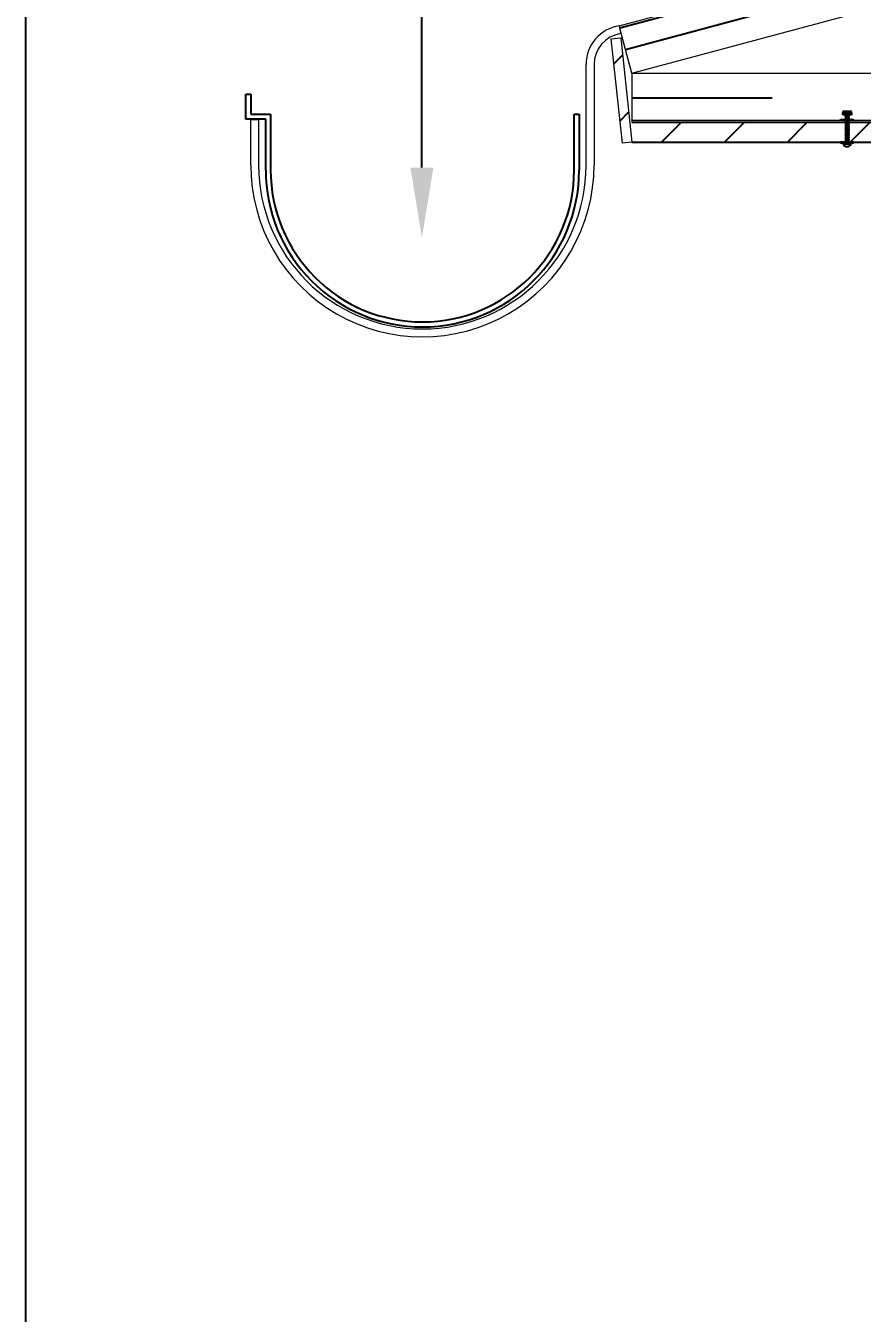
# Model space of a CAD drawing. Header units: millimetres. Extents: x 8674.86 to 8683.26, y 7174.65 to 7183.6.
# Drawn here: x 8674.864 to 8675.46, y 7178.226 to 7179.145 of the extents above; entities that cross this region are included whole.
import ezdxf
from ezdxf import colors
from ezdxf.entities.mleader import LeaderData, LeaderLine
from ezdxf.math import Vec2, Vec3

# ---------------------------------------------------------------- set-up
doc = ezdxf.new("R2010")
doc.units = ezdxf.units.MM
doc.linetypes.add('ACAD_ISO03W100', pattern=[30, 12, -18])
doc.layers.add('000-dwgLAB-Rectan.', color=251, linetype='Continuous', plot=False)
for name, color, linetype in [('0001-Text 1 30', 250, 'Continuous'), ('002_Medium_1 30', 252, 'Continuous'), ('003_Light_1 30', 253, 'Continuous')]:
    doc.layers.add(name, color=color, linetype=linetype)
doc.layers.add('001_Dark_1 30', color=250, linetype='Continuous', lineweight=0)
doc.styles.add('SS_40_notes!', font='calibri.ttf', dxfattribs={"height": 72})

msp = doc.modelspace()

# ---------------------------------------------------------------- hatches: boundary and pattern name
at = {"layer": '003_Light_1 30', "ltscale": 10}
h = msp.add_hatch(dxfattribs=at)
h.set_pattern_fill('ANSI31', color=256, scale=0.01)
h.set_pattern_definition([(45, (8670.605085, 7173.586227), (-0.02245064, 0.02245064), [])])
h.paths.add_polyline_path([(8675.33459, 7179.26094), (8675.3201, 7179.25706), (8675.34598, 7179.16046), (8675.36047, 7179.16435)])
h.paths.add_polyline_path([(8675.28812, 7179.136), (8675.28106, 7179.13524), (8675.28903, 7179.0609), (8675.29609, 7179.06166)])
h.paths.add_polyline_path([(8675.44499, 7179.06166), (8675.44499, 7179.06125), (8675.44646, 7179.06125), (8675.44646, 7179.06044), (8675.45255, 7179.06044, -0.666965), (8675.44669, 7179.06044), (8675.44646, 7179.06044), (8675.44646, 7179.06125), (8675.44499, 7179.06125), (8675.44499, 7179.06166), (8675.29609, 7179.06166), (8675.29457, 7179.07586), (8675.44834, 7179.07586), (8675.44844, 7179.07606), (8675.44844, 7179.07674), (8675.44824, 7179.07685), (8675.44818, 7179.07683), (8675.4482, 7179.07687), (8675.44824, 7179.07685), (8675.44844, 7179.07691), (8675.44844, 7179.07586), (8675.45047, 7179.07586), (8675.44844, 7179.07538), (8675.44844, 7179.0747), (8675.44818, 7179.07417), (8675.44844, 7179.07402), (8675.44844, 7179.07334), (8675.44818, 7179.0728), (8675.44844, 7179.07266), (8675.44844, 7179.07198), (8675.44818, 7179.07144), (8675.44844, 7179.0713), (8675.44844, 7179.07062), (8675.44818, 7179.07008), (8675.44844, 7179.06994), (8675.44844, 7179.06926), (8675.44818, 7179.06872), (8675.44844, 7179.06858), (8675.44844, 7179.0679), (8675.44818, 7179.06736), (8675.44844, 7179.06722), (8675.44844, 7179.06654), (8675.44818, 7179.066), (8675.44844, 7179.06586), (8675.44844, 7179.06518), (8675.44818, 7179.06464), (8675.44844, 7179.0645), (8675.44844, 7179.06382), (8675.44818, 7179.06328), (8675.44844, 7179.06314), (8675.44844, 7179.06246), (8675.44818, 7179.06192), (8675.44865, 7179.06166)])
h.paths.add_polyline_path([(8675.63432, 7179.06166), (8675.63432, 7179.06125), (8675.63579, 7179.06125), (8675.63579, 7179.06044), (8675.64189, 7179.06044, -0.666965), (8675.63602, 7179.06044), (8675.63579, 7179.06044), (8675.63579, 7179.06125), (8675.63432, 7179.06125), (8675.63432, 7179.06166), (8675.45425, 7179.06166), (8675.45425, 7179.06125), (8675.45279, 7179.06125), (8675.45279, 7179.06044), (8675.45255, 7179.06044, -0.666965), (8675.44669, 7179.06044), (8675.45279, 7179.06044), (8675.45279, 7179.06125), (8675.45425, 7179.06125), (8675.45425, 7179.06166), (8675.45092, 7179.06166), (8675.45092, 7179.06236), (8675.4513, 7179.0629), (8675.45092, 7179.06304), (8675.45092, 7179.06372), (8675.4513, 7179.06426), (8675.45092, 7179.06441), (8675.45092, 7179.06509), (8675.4513, 7179.06562), (8675.45092, 7179.06577), (8675.45092, 7179.06645), (8675.4513, 7179.06698), (8675.45092, 7179.06713), (8675.45092, 7179.06781), (8675.4513, 7179.06834), (8675.45092, 7179.06849), (8675.45092, 7179.06917), (8675.4513, 7179.0697), (8675.45092, 7179.06985), (8675.45092, 7179.07053), (8675.4513, 7179.07106), (8675.45092, 7179.07121), (8675.45092, 7179.07189), (8675.4513, 7179.07242), (8675.45092, 7179.07257), (8675.45092, 7179.07325), (8675.4513, 7179.07378), (8675.45092, 7179.07393), (8675.45092, 7179.07461), (8675.4513, 7179.07514), (8675.45092, 7179.07529), (8675.45092, 7179.07586), (8675.44925, 7179.07586), (8675.4513, 7179.0765), (8675.45092, 7179.07597), (8675.45092, 7179.07586), (8675.63768, 7179.07586), (8675.63777, 7179.07606), (8675.63777, 7179.07674), (8675.63758, 7179.07685), (8675.63752, 7179.07683), (8675.63754, 7179.07687), (8675.63758, 7179.07685), (8675.63777, 7179.07691), (8675.63777, 7179.07586), (8675.63981, 7179.07586), (8675.63777, 7179.07538), (8675.63777, 7179.0747), (8675.63752, 7179.07417), (8675.63777, 7179.07402), (8675.63777, 7179.07334), (8675.63752, 7179.0728), (8675.63777, 7179.07266), (8675.63777, 7179.07198), (8675.63752, 7179.07144), (8675.63777, 7179.0713), (8675.63777, 7179.07062), (8675.63752, 7179.07008), (8675.63777, 7179.06994), (8675.63777, 7179.06926), (8675.63752, 7179.06872), (8675.63777, 7179.06858), (8675.63777, 7179.0679), (8675.63752, 7179.06736), (8675.63777, 7179.06722), (8675.63777, 7179.06654), (8675.63752, 7179.066), (8675.63777, 7179.06586), (8675.63777, 7179.06518), (8675.63752, 7179.06464), (8675.63777, 7179.0645), (8675.63777, 7179.06382), (8675.63752, 7179.06328), (8675.63777, 7179.06314), (8675.63777, 7179.06246), (8675.63752, 7179.06192), (8675.63798, 7179.06166)])
h.paths.add_polyline_path([(8675.82366, 7179.06166), (8675.82366, 7179.06125), (8675.82512, 7179.06125), (8675.82512, 7179.06044), (8675.83122, 7179.06044, -0.666965), (8675.82536, 7179.06044), (8675.82512, 7179.06044), (8675.82512, 7179.06125), (8675.82366, 7179.06125), (8675.82366, 7179.06166), (8675.64358, 7179.06166), (8675.64358, 7179.06125), (8675.64212, 7179.06125), (8675.64212, 7179.06044), (8675.64189, 7179.06044, -0.666965), (8675.63602, 7179.06044), (8675.64212, 7179.06044), (8675.64212, 7179.06125), (8675.64358, 7179.06125), (8675.64358, 7179.06166), (8675.64025, 7179.06166), (8675.64025, 7179.06236), (8675.64063, 7179.0629), (8675.64025, 7179.06304), (8675.64025, 7179.06372), (8675.64063, 7179.06426), (8675.64025, 7179.06441), (8675.64025, 7179.06509), (8675.64063, 7179.06562), (8675.64025, 7179.06577), (8675.64025, 7179.06645), (8675.64063, 7179.06698), (8675.64025, 7179.06713), (8675.64025, 7179.06781), (8675.64063, 7179.06834), (8675.64025, 7179.06849), (8675.64025, 7179.06917), (8675.64063, 7179.0697), (8675.64025, 7179.06985), (8675.64025, 7179.07053), (8675.64063, 7179.07106), (8675.64025, 7179.07121), (8675.64025, 7179.07189), (8675.64063, 7179.07242), (8675.64025, 7179.07257), (8675.64025, 7179.07325), (8675.64063, 7179.07378), (8675.64025, 7179.07393), (8675.64025, 7179.07461), (8675.64063, 7179.07514), (8675.64025, 7179.07529), (8675.64025, 7179.07586), (8675.63859, 7179.07586), (8675.64063, 7179.0765), (8675.64025, 7179.07597), (8675.64025, 7179.07586), (8675.82701, 7179.07586), (8675.82711, 7179.07606), (8675.82711, 7179.07674), (8675.82691, 7179.07685), (8675.82685, 7179.07683), (8675.82687, 7179.07687), (8675.82691, 7179.07685), (8675.82711, 7179.07691), (8675.82711, 7179.07586), (8675.82914, 7179.07586), (8675.82711, 7179.07538), (8675.82711, 7179.0747), (8675.82685, 7179.07417), (8675.82711, 7179.07402), (8675.82711, 7179.07334), (8675.82685, 7179.0728), (8675.82711, 7179.07266), (8675.82711, 7179.07198), (8675.82685, 7179.07144), (8675.82711, 7179.0713), (8675.82711, 7179.07062), (8675.82685, 7179.07008), (8675.82711, 7179.06994), (8675.82711, 7179.06926), (8675.82685, 7179.06872), (8675.82711, 7179.06858), (8675.82711, 7179.0679), (8675.82685, 7179.06736), (8675.82711, 7179.06722), (8675.82711, 7179.06654), (8675.82685, 7179.066), (8675.82711, 7179.06586), (8675.82711, 7179.06518), (8675.82685, 7179.06464), (8675.82711, 7179.0645), (8675.82711, 7179.06382), (8675.82685, 7179.06328), (8675.82711, 7179.06314), (8675.82711, 7179.06246), (8675.82685, 7179.06192), (8675.82731, 7179.06166)])
h.paths.add_polyline_path([(8675.92295, 7179.07586), (8675.82959, 7179.07586), (8675.82959, 7179.07529), (8675.82996, 7179.07514), (8675.82959, 7179.07461), (8675.82959, 7179.07393), (8675.82996, 7179.07378), (8675.82959, 7179.07325), (8675.82959, 7179.07257), (8675.82996, 7179.07242), (8675.82959, 7179.07189), (8675.82959, 7179.07121), (8675.82996, 7179.07106), (8675.82959, 7179.07053), (8675.82959, 7179.06985), (8675.82996, 7179.0697), (8675.82959, 7179.06917), (8675.82959, 7179.06849), (8675.82996, 7179.06834), (8675.82959, 7179.06781), (8675.82959, 7179.06713), (8675.82996, 7179.06698), (8675.82959, 7179.06645), (8675.82959, 7179.06577), (8675.82996, 7179.06562), (8675.82959, 7179.06509), (8675.82959, 7179.06441), (8675.82996, 7179.06426), (8675.82959, 7179.06372), (8675.82959, 7179.06304), (8675.82996, 7179.0629), (8675.82959, 7179.06236), (8675.82959, 7179.06166), (8675.92295, 7179.06166)])

# ---------------------------------------------------------------- linework, layer by layer
at = {"layer": '000-dwgLAB-Rectan.'}
msp.add_lwpolyline([(8674.86352, 7183.59695), (8683.25835, 7183.59695), (8683.25835, 7175.90279), (8674.86352, 7175.90279), (8674.86352, 7183.59695)], dxfattribs=at)
at = {"layer": '001_Dark_1 30'}
for p, q in [((8675.29609, 7179.11086), (8679.08326, 7180.12563)), ((8675.28703, 7179.14467), (8675.83946, 7179.29269)), ((8675.28106, 7179.13524), (8675.28812, 7179.136)), ((8675.29609, 7179.11086), (8675.28703, 7179.14467)), ((8675.28812, 7179.136), (8675.29609, 7179.06166)), ((8675.28106, 7179.13524), (8675.28903, 7179.0609)), ((8675.2634, 7179.04526), (8675.26339, 7179.11711)), ((8675.26907, 7179.11712), (8675.26906, 7179.04526)), ((8675.29609, 7179.11086), (8682.87044, 7179.11086)), ((8675.29609, 7179.11086), (8675.29609, 7179.07586)), ((8675.02406, 7179.04526), (8675.02406, 7179.07803)), ((8675.02972, 7179.07803), (8675.02972, 7179.04526)), ((8675.29609, 7179.07743), (8682.87044, 7179.07743)), ((8675.29609, 7179.06166), (8675.28903, 7179.0609))]:
    msp.add_line(p, q, dxfattribs=at)
for centre, radius, start, end in [((8675.29127, 7179.11711), 0.02788, 98.75284, 180), ((8675.2912, 7179.11714), 0.02213, 98.57621, 180.06616), ((8675.14656, 7179.04526), 0.1225, 180.00007, 0.0007), ((8675.14656, 7179.04526), 0.11684, 180, 0)]:
    msp.add_arc(centre, radius, start, end, dxfattribs=at)
at = {"layer": '002_Medium_1 30', "linetype": 'ACAD_ISO03W100', "ltscale": 0.0055}
for p, q in [((8675.29156, 7179.12776), (8679.08326, 7180.14375)), ((8675.29609, 7179.09336), (8682.87044, 7179.09336))]:
    msp.add_line(p, q, dxfattribs=at)
at = {"layer": '002_Medium_1 30'}
for p, q in [((8675.45279, 7179.08347), (8675.44646, 7179.08347)), ((8675.44646, 7179.08347), (8675.44646, 7179.08265)), ((8675.44646, 7179.08265), (8675.45279, 7179.08265)), ((8675.44646, 7179.08102), (8675.44646, 7179.08265)), ((8675.44646, 7179.08265), (8675.45279, 7179.08265)), ((8675.45279, 7179.08102), (8675.44646, 7179.08102)), ((8675.4481, 7179.08265), (8675.4481, 7179.08102)), ((8675.45126, 7179.08265), (8675.45126, 7179.08102)), ((8675.45279, 7179.08265), (8675.45279, 7179.08347)), ((8675.45279, 7179.08265), (8675.45279, 7179.08102)), ((8675.44499, 7179.07728), (8675.44499, 7179.07769)), ((8675.44499, 7179.07769), (8675.45425, 7179.07769)), ((8675.45425, 7179.07728), (8675.44499, 7179.07728)), ((8675.45425, 7179.07769), (8675.45425, 7179.07728)), ((8675.45425, 7179.06166), (8675.44499, 7179.06166)), ((8675.44499, 7179.06166), (8675.44499, 7179.06125)), ((8675.44499, 7179.06125), (8675.45425, 7179.06125)), ((8675.45279, 7179.06125), (8675.44646, 7179.06125)), ((8675.44646, 7179.06125), (8675.44646, 7179.06044)), ((8675.44646, 7179.06044), (8675.45279, 7179.06044)), ((8675.45279, 7179.06044), (8675.45279, 7179.06125)), ((8675.45425, 7179.06125), (8675.45425, 7179.06166))]:
    msp.add_line(p, q, dxfattribs=at)
at = {"layer": '002_Medium_1 30', "linetype": 'Continuous'}
for p, q in [((8675.44818, 7179.08091), (8675.44853, 7179.08102)), ((8675.44824, 7179.08102), (8675.44818, 7179.08091)), ((8675.44818, 7179.08091), (8675.44844, 7179.08077)), ((8675.44844, 7179.08077), (8675.44952, 7179.08102)), ((8675.44844, 7179.08077), (8675.44844, 7179.08009)), ((8675.44844, 7179.08009), (8675.45092, 7179.08067)), ((8675.45092, 7179.08067), (8675.45092, 7179.08102)), ((8675.4513, 7179.08053), (8675.45092, 7179.08067)), ((8675.44818, 7179.07955), (8675.4513, 7179.08053)), ((8675.44844, 7179.08009), (8675.44818, 7179.07955)), ((8675.44818, 7179.07955), (8675.44844, 7179.07941)), ((8675.44818, 7179.07819), (8675.4513, 7179.07917)), ((8675.44844, 7179.07873), (8675.44818, 7179.07819)), ((8675.44818, 7179.07819), (8675.44844, 7179.07805)), ((8675.44818, 7179.07683), (8675.44961, 7179.07728)), ((8675.4484, 7179.07728), (8675.44818, 7179.07683)), ((8675.44818, 7179.07689), (8675.44844, 7179.07674)), ((8675.44818, 7179.07553), (8675.4513, 7179.0765)), ((8675.44844, 7179.07606), (8675.44818, 7179.07553)), ((8675.44818, 7179.07553), (8675.44844, 7179.07538)), ((8675.44818, 7179.07553), (8675.44844, 7179.07538)), ((8675.44818, 7179.07417), (8675.4513, 7179.07514)), ((8675.44844, 7179.0747), (8675.44818, 7179.07417)), ((8675.44818, 7179.07417), (8675.44844, 7179.07402)), ((8675.44818, 7179.07417), (8675.44844, 7179.07402)), ((8675.44818, 7179.0728), (8675.4513, 7179.07378)), ((8675.44844, 7179.07334), (8675.44818, 7179.0728)), ((8675.44818, 7179.0728), (8675.44844, 7179.07266)), ((8675.44818, 7179.0728), (8675.44844, 7179.07266)), ((8675.44818, 7179.07144), (8675.4513, 7179.07242)), ((8675.44844, 7179.07198), (8675.44818, 7179.07144)), ((8675.44844, 7179.07941), (8675.45092, 7179.07999)), ((8675.44844, 7179.07941), (8675.44844, 7179.07873)), ((8675.44844, 7179.07873), (8675.45092, 7179.07931)), ((8675.44844, 7179.07805), (8675.45092, 7179.07863)), ((8675.44844, 7179.07805), (8675.44844, 7179.07769)), ((8675.44844, 7179.07674), (8675.45092, 7179.07733)), ((8675.44844, 7179.07674), (8675.44844, 7179.07606)), ((8675.44844, 7179.07606), (8675.45092, 7179.07665)), ((8675.44844, 7179.07538), (8675.45092, 7179.07597)), ((8675.44844, 7179.07538), (8675.45092, 7179.07597)), ((8675.44844, 7179.07538), (8675.44844, 7179.0747)), ((8675.44844, 7179.0747), (8675.45092, 7179.07529)), ((8675.44844, 7179.07402), (8675.45092, 7179.07461)), ((8675.44844, 7179.07402), (8675.45092, 7179.07461)), ((8675.44844, 7179.07402), (8675.44844, 7179.07334)), ((8675.44844, 7179.07334), (8675.45092, 7179.07393)), ((8675.44844, 7179.07266), (8675.45092, 7179.07325)), ((8675.44844, 7179.07266), (8675.45092, 7179.07325)), ((8675.44844, 7179.07266), (8675.44844, 7179.07198)), ((8675.44844, 7179.07198), (8675.45092, 7179.07257)), ((8675.44844, 7179.0713), (8675.45092, 7179.07189)), ((8675.44844, 7179.0713), (8675.45092, 7179.07189)), ((8675.4498, 7179.07769), (8675.45092, 7179.07795)), ((8675.45091, 7179.07769), (8675.4513, 7179.07781)), ((8675.45092, 7179.07999), (8675.4513, 7179.08053)), ((8675.45092, 7179.07931), (8675.45092, 7179.07999)), ((8675.4513, 7179.07917), (8675.45092, 7179.07931)), ((8675.45092, 7179.07863), (8675.4513, 7179.07917)), ((8675.45092, 7179.07795), (8675.45092, 7179.07863)), ((8675.4513, 7179.07781), (8675.45092, 7179.07795)), ((8675.45092, 7179.07665), (8675.45092, 7179.07733)), ((8675.45092, 7179.07727), (8675.45093, 7179.07728)), ((8675.4513, 7179.0765), (8675.45092, 7179.07665)), ((8675.45092, 7179.07597), (8675.4513, 7179.0765)), ((8675.45092, 7179.07529), (8675.45092, 7179.07597)), ((8675.4513, 7179.07514), (8675.45092, 7179.07529)), ((8675.45092, 7179.07461), (8675.4513, 7179.07514)), ((8675.45092, 7179.07393), (8675.45092, 7179.07461)), ((8675.4513, 7179.07378), (8675.45092, 7179.07393)), ((8675.45092, 7179.07325), (8675.4513, 7179.07378)), ((8675.45092, 7179.07257), (8675.45092, 7179.07325)), ((8675.4513, 7179.07242), (8675.45092, 7179.07257)), ((8675.45092, 7179.07189), (8675.4513, 7179.07242)), ((8675.45092, 7179.07121), (8675.45092, 7179.07189)), ((8675.45121, 7179.07769), (8675.4513, 7179.07781)), ((8675.44818, 7179.07144), (8675.44844, 7179.0713)), ((8675.44818, 7179.07144), (8675.44844, 7179.0713)), ((8675.44818, 7179.07008), (8675.4513, 7179.07106)), ((8675.44844, 7179.07062), (8675.44818, 7179.07008)), ((8675.44818, 7179.07008), (8675.44844, 7179.06994)), ((8675.44818, 7179.07008), (8675.44844, 7179.06994)), ((8675.44818, 7179.06872), (8675.4513, 7179.0697)), ((8675.44844, 7179.06926), (8675.44818, 7179.06872)), ((8675.44818, 7179.06872), (8675.44844, 7179.06858)), ((8675.44818, 7179.06872), (8675.44844, 7179.06858)), ((8675.44818, 7179.06736), (8675.4513, 7179.06834)), ((8675.44844, 7179.0679), (8675.44818, 7179.06736)), ((8675.44818, 7179.06736), (8675.44844, 7179.06722)), ((8675.44818, 7179.06736), (8675.44844, 7179.06722)), ((8675.44818, 7179.066), (8675.4513, 7179.06698)), ((8675.44844, 7179.06654), (8675.44818, 7179.066)), ((8675.44818, 7179.066), (8675.44844, 7179.06586)), ((8675.44818, 7179.066), (8675.44844, 7179.06586)), ((8675.44818, 7179.06464), (8675.4513, 7179.06562)), ((8675.44844, 7179.06518), (8675.44818, 7179.06464)), ((8675.44818, 7179.06464), (8675.44844, 7179.0645)), ((8675.44818, 7179.06464), (8675.44844, 7179.0645)), ((8675.44818, 7179.06328), (8675.4513, 7179.06426)), ((8675.44844, 7179.06382), (8675.44818, 7179.06328)), ((8675.44818, 7179.06328), (8675.44844, 7179.06314)), ((8675.44818, 7179.06192), (8675.4513, 7179.0629)), ((8675.44844, 7179.06246), (8675.44818, 7179.06192)), ((8675.44844, 7179.0713), (8675.44844, 7179.07062)), ((8675.44844, 7179.07062), (8675.45092, 7179.07121)), ((8675.44844, 7179.06994), (8675.45092, 7179.07053)), ((8675.44844, 7179.06994), (8675.45092, 7179.07053)), ((8675.44844, 7179.06994), (8675.44844, 7179.06926)), ((8675.44844, 7179.06926), (8675.45092, 7179.06985)), ((8675.44844, 7179.06858), (8675.45092, 7179.06917)), ((8675.44844, 7179.06858), (8675.45092, 7179.06917)), ((8675.44844, 7179.06858), (8675.44844, 7179.0679)), ((8675.44844, 7179.0679), (8675.45092, 7179.06849)), ((8675.44844, 7179.06722), (8675.45092, 7179.06781)), ((8675.44844, 7179.06722), (8675.45092, 7179.06781)), ((8675.44844, 7179.06722), (8675.44844, 7179.06654)), ((8675.44844, 7179.06654), (8675.45092, 7179.06713)), ((8675.44844, 7179.06586), (8675.45092, 7179.06645)), ((8675.44844, 7179.06586), (8675.45092, 7179.06645)), ((8675.44844, 7179.06586), (8675.44844, 7179.06518)), ((8675.44844, 7179.06518), (8675.45092, 7179.06577)), ((8675.44844, 7179.0645), (8675.45092, 7179.06509)), ((8675.44844, 7179.0645), (8675.45092, 7179.06509)), ((8675.44844, 7179.0645), (8675.44844, 7179.06382)), ((8675.44844, 7179.06382), (8675.45092, 7179.06441)), ((8675.44844, 7179.06314), (8675.45092, 7179.06372)), ((8675.44844, 7179.06314), (8675.44844, 7179.06246)), ((8675.44844, 7179.06246), (8675.45092, 7179.06304)), ((8675.44844, 7179.06178), (8675.45092, 7179.06236)), ((8675.4513, 7179.07106), (8675.45092, 7179.07121)), ((8675.45092, 7179.07053), (8675.4513, 7179.07106)), ((8675.45092, 7179.06985), (8675.45092, 7179.07053)), ((8675.4513, 7179.0697), (8675.45092, 7179.06985)), ((8675.45092, 7179.06917), (8675.4513, 7179.0697)), ((8675.45092, 7179.06849), (8675.45092, 7179.06917)), ((8675.4513, 7179.06834), (8675.45092, 7179.06849)), ((8675.45092, 7179.06781), (8675.4513, 7179.06834)), ((8675.45092, 7179.06713), (8675.45092, 7179.06781)), ((8675.4513, 7179.06698), (8675.45092, 7179.06713)), ((8675.45092, 7179.06645), (8675.4513, 7179.06698)), ((8675.45092, 7179.06577), (8675.45092, 7179.06645)), ((8675.4513, 7179.06562), (8675.45092, 7179.06577)), ((8675.45092, 7179.06509), (8675.4513, 7179.06562)), ((8675.45092, 7179.06441), (8675.45092, 7179.06509)), ((8675.4513, 7179.06426), (8675.45092, 7179.06441)), ((8675.45092, 7179.06372), (8675.4513, 7179.06426)), ((8675.45092, 7179.06304), (8675.45092, 7179.06372)), ((8675.4513, 7179.0629), (8675.45092, 7179.06304)), ((8675.45092, 7179.06236), (8675.4513, 7179.0629)), ((8675.45092, 7179.0617), (8675.45092, 7179.06236)), ((8675.45255, 7179.06044), (8675.44669, 7179.06044)), ((8675.44818, 7179.06192), (8675.44844, 7179.06178))]:
    msp.add_line(p, q, dxfattribs=at)
msp.add_arc((8675.44962, 7179.06166), 0.00318, 202.59618, 337.40382, dxfattribs=at)
at = {"layer": '003_Light_1 30'}
for p, q in [((8675.28744, 7179.14315), (8679.08326, 7180.16024)), ((8675.02054, 7179.07803), (8675.02054, 7179.09576)), ((8675.02054, 7179.09576), (8675.02409, 7179.09576)), ((8675.02409, 7179.09576), (8675.02409, 7179.08158)), ((8675.02409, 7179.08158), (8675.03827, 7179.08158)), ((8675.03827, 7179.08158), (8675.03827, 7179.04172)), ((8675.25485, 7179.04172), (8675.25485, 7179.08158)), ((8675.25485, 7179.08158), (8675.2584, 7179.08158)), ((8675.2584, 7179.08158), (8675.2584, 7179.04172)), ((8675.03472, 7179.07803), (8675.02054, 7179.07803)), ((8675.02406, 7179.07803), (8675.02972, 7179.07803)), ((8675.03472, 7179.04172), (8675.03472, 7179.07803)), ((8675.29609, 7179.07586), (8682.87091, 7179.07586)), ((8675.29609, 7179.06166), (8675.92295, 7179.06166))]:
    msp.add_line(p, q, dxfattribs=at)
for radius, start, end in [(0.11184, 179.99999, 270.00032), (0.10829, 179.99999, 270), (0.10829, 270, 0), (0.11184, 270.00032, 0)]:
    msp.add_arc((8675.14656, 7179.04172), radius, start, end, dxfattribs=at)

# ---------------------------------------------------------------- leaders
at = {"layer": '0001-Text 1 30'}
ml = msp.add_multileader_mtext('Standard', dxfattribs=at)
ml.set_content('Galvanized steel gutter', color=250, style='SS_40_notes!')
ml.set_leader_properties(color=252)
ml.build(insert=Vec2(0, 0))
ml.multileader.update_dxf_attribs({"dogleg_length": 32, "arrow_head_size": 0.05})
ctx = ml.context
ctx.base_point, ctx.char_height, ctx.arrow_head_size, ctx.landing_gap_size, ctx.plane_origin = Vec3(8676.5782, 7181.72879), 0.072, 0.05, 0.013, Vec3(8675.5462, 7179.49695)
ctx.text_align_type = 2
notes = []
notes.append((ctx, [(0, (1, 1, 0), (8675.1462, 7181.72879), (1, 0), 1.432, [(0, [(8675.1462, 7178.99353)], 0, [])])]))
ctx.mtext.insert, ctx.mtext.alignment, ctx.mtext.flow_direction = Vec3(8677.64567, 7181.77489), 3, 5
for ctx, leaders in notes:
    for number, flags, end, landing, length, lines in leaders:
        leader = LeaderData()
        leader.index, (leader.has_last_leader_line, leader.has_dogleg_vector, leader.attachment_direction) = number, flags
        leader.last_leader_point, leader.dogleg_vector, leader.dogleg_length = Vec3(end), Vec3(landing), length
        for number, points, colour, breaks in lines:
            line = LeaderLine()
            line.index, line.vertices, line.color, line.breaks = number, Vec3.list(points), colors.encode_raw_color(colour), breaks
            leader.lines.append(line)
        ctx.leaders.append(leader)

doc.saveas('drawing.dxf')
